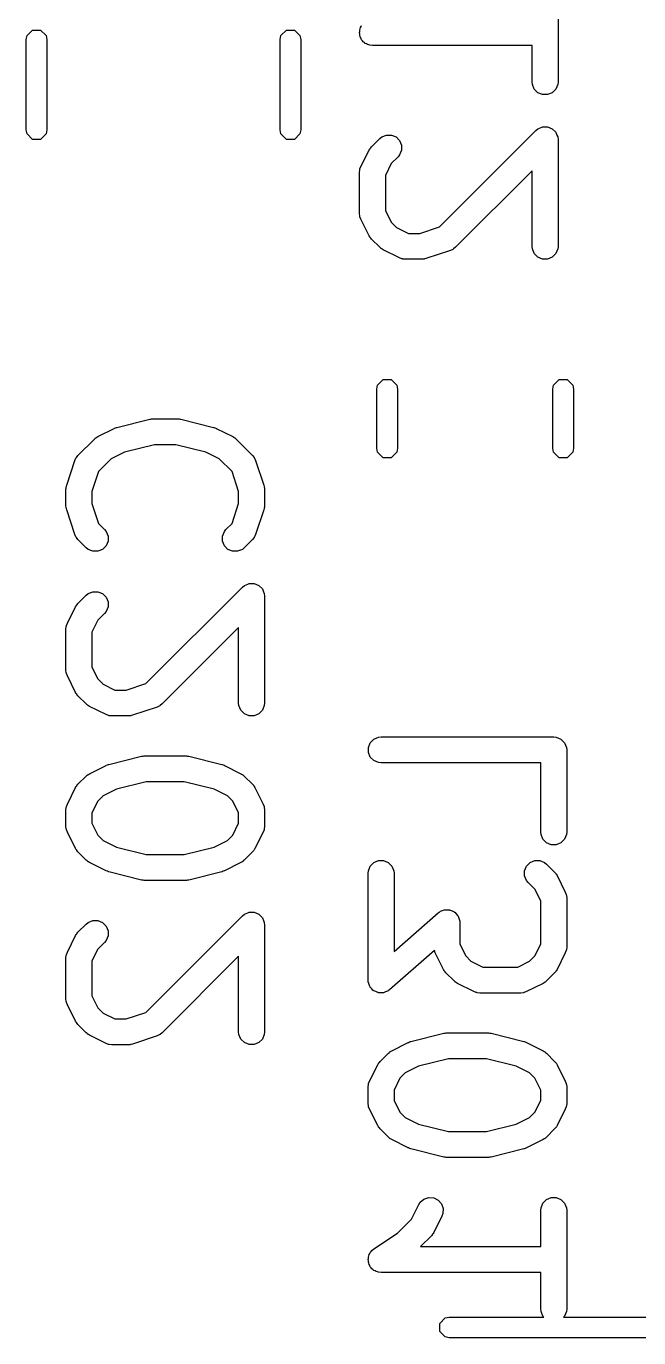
# Model space of a CAD drawing. Header units: inches. Extents: x 0.3 to 2.85, y 0.29 to 1.7.
# Drawn here: x 1.1708 to 1.3105, y 0.487 to 0.7861 of the extents above; entities that cross this region are included whole.
import ezdxf

# ---------------------------------------------------------------- set-up
doc = ezdxf.new("R2010")
doc.units = ezdxf.units.IN
doc.header["$MEASUREMENT"] = 0
doc.layers.add('BLACK', color=250, linetype='CONTINUOUS')

msp = doc.modelspace()

# ---------------------------------------------------------------- linework, layer by layer
at = {"layer": 'BLACK', "linetype": 'CONTINUOUS'}
for p, q in [((1.29212, 0.79589), (1.29212, 0.7734)), ((1.17085, 0.78305), (1.17103, 0.78396)), ((1.17103, 0.78396), (1.17231, 0.78523)), ((1.17231, 0.78523), (1.17411, 0.78523)), ((1.17411, 0.78523), (1.17539, 0.78396)), ((1.17539, 0.78396), (1.17557, 0.78305)), ((1.22872, 0.78305), (1.2289, 0.78396)), ((1.2289, 0.78396), (1.23018, 0.78523)), ((1.23018, 0.78523), (1.23199, 0.78523)), ((1.23199, 0.78523), (1.23327, 0.78396)), ((1.23327, 0.78396), (1.23345, 0.78305)), ((1.24684, 0.78465), (1.2469, 0.78493)), ((1.2469, 0.78436), (1.24684, 0.78465)), ((1.2469, 0.78522), (1.24701, 0.78549)), ((1.2469, 0.78493), (1.2469, 0.78522)), ((1.2469, 0.78407), (1.2469, 0.78436)), ((1.24701, 0.7838), (1.2469, 0.78407)), ((1.24701, 0.78549), (1.24707, 0.78578)), ((1.24707, 0.78352), (1.24701, 0.7838)), ((1.24707, 0.78578), (1.24723, 0.78602)), ((1.24723, 0.78602), (1.24734, 0.78629)), ((1.17085, 0.76248), (1.17085, 0.78305)), ((1.17557, 0.78305), (1.17557, 0.76248)), ((1.22872, 0.76248), (1.22872, 0.78305)), ((1.23345, 0.78305), (1.23345, 0.76248)), ((1.24723, 0.78328), (1.24707, 0.78352)), ((1.24734, 0.78301), (1.24723, 0.78328)), ((1.24755, 0.7828), (1.24734, 0.78301)), ((1.24771, 0.78256), (1.24755, 0.7828)), ((1.24795, 0.7824), (1.24771, 0.78256)), ((1.24816, 0.78219), (1.24795, 0.7824)), ((1.24842, 0.78208), (1.24816, 0.78219)), ((1.24866, 0.78192), (1.24842, 0.78208)), ((1.24895, 0.78186), (1.24866, 0.78192)), ((1.24922, 0.78175), (1.24895, 0.78186)), ((1.24979, 0.78169), (1.24922, 0.78175)), ((1.2498, 0.78169), (1.24979, 0.78169)), ((1.24979, 0.78169), (1.24979, 0.78169)), ((1.24979, 0.78169), (1.24979, 0.78169)), ((1.28621, 0.78169), (1.2498, 0.78169)), ((1.28621, 0.7734), (1.28621, 0.78169)), ((1.28627, 0.77282), (1.28621, 0.7734)), ((1.28671, 0.77176), (1.28627, 0.77282)), ((1.28753, 0.77094), (1.28671, 0.77176)), ((1.29162, 0.77176), (1.29081, 0.77094)), ((1.29206, 0.77282), (1.29162, 0.77176)), ((1.29212, 0.7734), (1.29206, 0.77282)), ((1.28859, 0.7705), (1.28753, 0.77094)), ((1.28974, 0.7705), (1.28859, 0.7705)), ((1.29081, 0.77094), (1.28974, 0.7705)), ((1.28708, 0.76236), (1.28753, 0.76273)), ((1.28753, 0.76273), (1.28828, 0.76304)), ((1.28828, 0.76304), (1.28859, 0.76317)), ((1.28859, 0.76317), (1.28974, 0.76317)), ((1.28974, 0.76317), (1.29081, 0.76273)), ((1.29081, 0.76273), (1.29162, 0.76191)), ((1.17103, 0.76158), (1.17085, 0.76248)), ((1.17231, 0.7603), (1.17103, 0.76158)), ((1.17411, 0.7603), (1.17231, 0.7603)), ((1.17539, 0.76158), (1.17411, 0.7603)), ((1.17557, 0.76248), (1.17539, 0.76158)), ((1.2289, 0.76158), (1.22872, 0.76248)), ((1.23018, 0.7603), (1.2289, 0.76158)), ((1.23199, 0.7603), (1.23018, 0.7603)), ((1.23327, 0.76158), (1.23199, 0.7603)), ((1.23345, 0.76248), (1.23327, 0.76158)), ((1.24958, 0.75861), (1.25146, 0.76049)), ((1.25146, 0.76049), (1.25191, 0.76085)), ((1.25191, 0.76085), (1.25297, 0.76129)), ((1.25297, 0.76129), (1.25412, 0.76129)), ((1.25412, 0.76129), (1.25519, 0.76085)), ((1.25519, 0.76085), (1.256, 0.76004)), ((1.256, 0.76004), (1.25644, 0.75897)), ((1.26507, 0.74036), (1.28708, 0.76236)), ((1.29162, 0.76191), (1.29188, 0.76129)), ((1.29188, 0.76129), (1.29206, 0.76085)), ((1.29206, 0.76085), (1.29212, 0.76027)), ((1.29212, 0.76027), (1.29212, 0.7359)), ((1.24716, 0.7541), (1.24903, 0.75784)), ((1.24903, 0.75784), (1.24919, 0.75809)), ((1.24919, 0.75809), (1.24922, 0.75816)), ((1.24922, 0.75816), (1.24928, 0.75825)), ((1.24928, 0.75825), (1.24934, 0.75833)), ((1.24934, 0.75833), (1.2494, 0.75839)), ((1.2494, 0.75839), (1.24958, 0.75861)), ((1.256, 0.75676), (1.25563, 0.75631)), ((1.25644, 0.75782), (1.256, 0.75676)), ((1.25644, 0.75897), (1.25644, 0.75782)), ((1.24695, 0.75355), (1.24716, 0.7541)), ((1.2541, 0.75478), (1.25275, 0.75208)), ((1.25563, 0.75631), (1.2541, 0.75478)), ((1.24684, 0.75277), (1.2469, 0.75335)), ((1.24684, 0.7434), (1.24684, 0.75277)), ((1.2469, 0.75335), (1.24694, 0.75345)), ((1.24694, 0.75345), (1.24695, 0.75355)), ((1.25275, 0.75208), (1.25275, 0.7441)), ((1.28621, 0.75315), (1.26876, 0.73569)), ((1.28621, 0.7359), (1.28621, 0.75315)), ((1.2469, 0.74282), (1.24684, 0.7434)), ((1.24694, 0.74273), (1.2469, 0.74282)), ((1.24695, 0.74262), (1.24694, 0.74273)), ((1.24716, 0.74208), (1.24695, 0.74262)), ((1.24903, 0.73833), (1.24716, 0.74208)), ((1.25275, 0.7441), (1.2541, 0.7414)), ((1.2541, 0.7414), (1.25529, 0.7402)), ((1.25529, 0.7402), (1.25799, 0.73885)), ((1.25799, 0.73885), (1.26057, 0.73885)), ((1.26057, 0.73885), (1.26507, 0.74036)), ((1.24919, 0.73808), (1.24903, 0.73833)), ((1.24922, 0.73801), (1.24919, 0.73808)), ((1.24928, 0.73793), (1.24922, 0.73801)), ((1.24934, 0.73784), (1.24928, 0.73793)), ((1.2494, 0.73779), (1.24934, 0.73784)), ((1.24958, 0.73756), (1.2494, 0.73779)), ((1.25146, 0.73569), (1.24958, 0.73756)), ((1.28627, 0.73533), (1.28621, 0.7359)), ((1.29212, 0.7359), (1.29206, 0.73533)), ((1.25168, 0.7355), (1.25146, 0.73569)), ((1.25174, 0.73544), (1.25168, 0.7355)), ((1.25182, 0.73539), (1.25174, 0.73544)), ((1.25191, 0.73532), (1.25182, 0.73539)), ((1.25198, 0.73529), (1.25191, 0.73532)), ((1.25223, 0.73514), (1.25198, 0.73529)), ((1.25597, 0.73326), (1.25223, 0.73514)), ((1.25652, 0.73305), (1.25597, 0.73326)), ((1.25662, 0.73305), (1.25652, 0.73305)), ((1.25672, 0.73301), (1.25662, 0.73305)), ((1.2573, 0.73295), (1.25672, 0.73301)), ((1.26104, 0.73295), (1.2573, 0.73295)), ((1.26134, 0.73298), (1.26104, 0.73295)), ((1.26141, 0.73297), (1.26134, 0.73298)), ((1.26152, 0.733), (1.26141, 0.73297)), ((1.26162, 0.73301), (1.26152, 0.733)), ((1.26169, 0.73304), (1.26162, 0.73301)), ((1.26198, 0.7331), (1.26169, 0.73304)), ((1.2676, 0.73498), (1.26198, 0.7331)), ((1.26813, 0.73521), (1.2676, 0.73498)), ((1.26821, 0.73528), (1.26813, 0.73521)), ((1.26831, 0.73532), (1.26821, 0.73528)), ((1.26876, 0.73569), (1.26831, 0.73532)), ((1.28671, 0.73426), (1.28627, 0.73533)), ((1.28753, 0.73345), (1.28671, 0.73426)), ((1.28859, 0.73301), (1.28753, 0.73345)), ((1.28974, 0.73301), (1.28859, 0.73301)), ((1.29081, 0.73345), (1.28974, 0.73301)), ((1.29162, 0.73426), (1.29081, 0.73345)), ((1.29206, 0.73533), (1.29162, 0.73426)), ((1.25079, 0.70335), (1.25097, 0.70425)), ((1.25079, 0.68986), (1.25079, 0.70335)), ((1.25097, 0.70425), (1.25225, 0.70553)), ((1.25225, 0.70553), (1.25405, 0.70553)), ((1.25405, 0.70553), (1.25533, 0.70425)), ((1.25533, 0.70425), (1.25551, 0.70335)), ((1.25551, 0.70335), (1.25551, 0.68986)), ((1.29094, 0.70335), (1.29112, 0.70425)), ((1.29094, 0.68986), (1.29094, 0.70335)), ((1.29112, 0.70425), (1.2924, 0.70553)), ((1.2924, 0.70553), (1.29421, 0.70553)), ((1.29421, 0.70553), (1.29549, 0.70425)), ((1.29549, 0.70425), (1.29567, 0.70335)), ((1.29567, 0.70335), (1.29567, 0.68986)), ((1.18717, 0.69252), (1.19092, 0.69439)), ((1.19092, 0.69439), (1.19096, 0.69441)), ((1.19096, 0.69441), (1.19098, 0.69442)), ((1.19098, 0.69442), (1.19122, 0.69451)), ((1.19122, 0.69451), (1.19146, 0.6946)), ((1.19146, 0.6946), (1.19148, 0.6946)), ((1.19148, 0.6946), (1.19152, 0.69462)), ((1.19152, 0.69462), (1.19902, 0.69649)), ((1.19902, 0.69649), (1.19912, 0.69651)), ((1.19912, 0.69651), (1.19916, 0.69652)), ((1.19916, 0.69652), (1.19938, 0.69654)), ((1.19938, 0.69654), (1.1996, 0.69658)), ((1.1996, 0.69658), (1.19964, 0.69657)), ((1.19964, 0.69657), (1.19974, 0.69658)), ((1.19974, 0.69658), (1.20536, 0.69658)), ((1.20536, 0.69658), (1.20546, 0.69657)), ((1.20546, 0.69657), (1.20551, 0.69658)), ((1.20551, 0.69658), (1.20572, 0.69654)), ((1.20572, 0.69654), (1.20594, 0.69652)), ((1.20594, 0.69652), (1.20598, 0.69651)), ((1.20598, 0.69651), (1.20608, 0.69649)), ((1.20608, 0.69649), (1.21358, 0.69462)), ((1.21358, 0.69462), (1.21362, 0.6946)), ((1.21362, 0.6946), (1.21364, 0.6946)), ((1.21364, 0.6946), (1.21388, 0.69451)), ((1.21388, 0.69451), (1.21412, 0.69442)), ((1.21412, 0.69442), (1.21414, 0.69441)), ((1.21414, 0.69441), (1.21418, 0.69439)), ((1.21418, 0.69439), (1.21793, 0.69252)), ((1.18265, 0.68821), (1.1864, 0.69196)), ((1.1864, 0.69196), (1.18663, 0.69215)), ((1.18663, 0.69215), (1.18668, 0.69221)), ((1.18668, 0.69221), (1.18677, 0.69226)), ((1.18677, 0.69226), (1.18685, 0.69233)), ((1.18685, 0.69233), (1.18692, 0.69236)), ((1.18692, 0.69236), (1.18717, 0.69252)), ((1.21793, 0.69252), (1.21818, 0.69236)), ((1.21818, 0.69236), (1.21825, 0.69233)), ((1.21825, 0.69233), (1.21833, 0.69226)), ((1.21833, 0.69226), (1.21842, 0.69221)), ((1.21842, 0.69221), (1.21847, 0.69215)), ((1.21847, 0.69215), (1.2187, 0.69196)), ((1.2187, 0.69196), (1.22245, 0.68821)), ((1.18229, 0.68777), (1.18265, 0.68821)), ((1.19327, 0.68897), (1.19024, 0.68745)), ((1.2001, 0.69067), (1.19327, 0.68897)), ((1.205, 0.69067), (1.2001, 0.69067)), ((1.21183, 0.68897), (1.205, 0.69067)), ((1.21486, 0.68745), (1.21183, 0.68897)), ((1.22245, 0.68821), (1.22282, 0.68777)), ((1.25097, 0.68896), (1.25079, 0.68986)), ((1.25225, 0.68768), (1.25097, 0.68896)), ((1.25533, 0.68896), (1.25405, 0.68768)), ((1.25551, 0.68986), (1.25533, 0.68896)), ((1.29112, 0.68896), (1.29094, 0.68986)), ((1.2924, 0.68768), (1.29112, 0.68896)), ((1.29549, 0.68896), (1.29421, 0.68768)), ((1.29567, 0.68986), (1.29549, 0.68896)), ((1.18007, 0.68144), (1.18194, 0.68706)), ((1.18194, 0.68706), (1.18218, 0.68759)), ((1.18218, 0.68759), (1.18225, 0.68767)), ((1.18225, 0.68767), (1.18229, 0.68777)), ((1.19024, 0.68745), (1.18732, 0.68453)), ((1.21778, 0.68453), (1.21486, 0.68745)), ((1.22282, 0.68777), (1.22286, 0.68767)), ((1.22286, 0.68767), (1.22293, 0.68759)), ((1.22293, 0.68759), (1.22316, 0.68706)), ((1.22316, 0.68706), (1.22504, 0.68144)), ((1.25405, 0.68768), (1.25225, 0.68768)), ((1.29421, 0.68768), (1.2924, 0.68768)), ((1.18732, 0.68453), (1.18582, 0.68002)), ((1.21928, 0.68002), (1.21778, 0.68453)), ((1.17991, 0.6805), (1.17994, 0.68079)), ((1.17991, 0.67675), (1.17991, 0.6805)), ((1.17994, 0.68087), (1.17996, 0.68097)), ((1.17994, 0.68079), (1.17994, 0.68087)), ((1.17996, 0.68097), (1.17997, 0.68108)), ((1.17997, 0.68108), (1.18, 0.68115)), ((1.18, 0.68115), (1.18007, 0.68144)), ((1.18582, 0.68002), (1.18582, 0.67723)), ((1.21928, 0.67723), (1.21928, 0.68002)), ((1.22504, 0.68144), (1.2251, 0.68115)), ((1.2251, 0.68115), (1.22513, 0.68108)), ((1.22513, 0.68108), (1.22514, 0.68097)), ((1.22514, 0.68097), (1.22517, 0.68087)), ((1.22517, 0.68087), (1.22516, 0.68079)), ((1.22516, 0.68079), (1.22519, 0.6805)), ((1.22519, 0.6805), (1.22519, 0.67675)), ((1.17994, 0.67646), (1.17991, 0.67675)), ((1.17994, 0.67638), (1.17994, 0.67646)), ((1.17996, 0.67628), (1.17994, 0.67638)), ((1.17997, 0.67618), (1.17996, 0.67628)), ((1.18, 0.6761), (1.17997, 0.67618)), ((1.18007, 0.67582), (1.18, 0.6761)), ((1.18582, 0.67723), (1.18732, 0.67272)), ((1.21778, 0.67272), (1.21928, 0.67723)), ((1.2251, 0.6761), (1.22504, 0.67582)), ((1.22513, 0.67618), (1.2251, 0.6761)), ((1.22514, 0.67628), (1.22513, 0.67618)), ((1.22517, 0.67638), (1.22514, 0.67628)), ((1.22519, 0.67675), (1.22516, 0.67646)), ((1.22516, 0.67646), (1.22517, 0.67638)), ((1.18194, 0.67019), (1.18007, 0.67582)), ((1.22504, 0.67582), (1.22316, 0.67019)), ((1.18218, 0.66967), (1.18194, 0.67019)), ((1.18732, 0.67272), (1.1887, 0.67134)), ((1.1887, 0.67134), (1.18907, 0.67089)), ((1.18907, 0.67089), (1.18951, 0.66983)), ((1.21559, 0.66983), (1.21603, 0.67089)), ((1.21603, 0.67089), (1.2164, 0.67134)), ((1.2164, 0.67134), (1.21778, 0.67272)), ((1.22316, 0.67019), (1.22293, 0.66967)), ((1.18225, 0.66959), (1.18218, 0.66967)), ((1.18229, 0.66949), (1.18225, 0.66959)), ((1.18265, 0.66904), (1.18229, 0.66949)), ((1.18453, 0.66717), (1.18265, 0.66904)), ((1.18498, 0.6668), (1.18453, 0.66717)), ((1.18907, 0.66761), (1.18826, 0.6668)), ((1.18951, 0.66868), (1.18907, 0.66761)), ((1.18951, 0.66983), (1.18951, 0.66868)), ((1.21559, 0.66868), (1.21559, 0.66983)), ((1.21603, 0.66761), (1.21559, 0.66868)), ((1.21685, 0.6668), (1.21603, 0.66761)), ((1.22058, 0.66717), (1.22013, 0.6668)), ((1.22245, 0.66904), (1.22058, 0.66717)), ((1.22282, 0.66949), (1.22245, 0.66904)), ((1.22286, 0.66959), (1.22282, 0.66949)), ((1.22293, 0.66967), (1.22286, 0.66959)), ((1.18604, 0.66636), (1.18498, 0.6668)), ((1.18719, 0.66636), (1.18604, 0.66636)), ((1.18826, 0.6668), (1.18719, 0.66636)), ((1.21791, 0.66636), (1.21685, 0.6668)), ((1.21906, 0.66636), (1.21791, 0.66636)), ((1.22013, 0.6668), (1.21906, 0.66636)), ((1.19814, 0.63621), (1.22015, 0.65822)), ((1.22015, 0.65822), (1.2206, 0.65859)), ((1.2206, 0.65859), (1.22135, 0.6589)), ((1.22135, 0.6589), (1.22166, 0.65903)), ((1.22166, 0.65903), (1.22281, 0.65903)), ((1.22281, 0.65903), (1.22388, 0.65859)), ((1.22388, 0.65859), (1.22469, 0.65777)), ((1.18265, 0.65447), (1.18453, 0.65634)), ((1.18453, 0.65634), (1.18498, 0.65671)), ((1.18498, 0.65671), (1.18604, 0.65715)), ((1.18604, 0.65715), (1.18719, 0.65715)), ((1.18719, 0.65715), (1.18826, 0.65671)), ((1.18826, 0.65671), (1.18907, 0.6559)), ((1.18907, 0.6559), (1.18951, 0.65483)), ((1.22469, 0.65777), (1.22495, 0.65715)), ((1.22495, 0.65715), (1.22513, 0.65671)), ((1.22513, 0.65671), (1.22519, 0.65613)), ((1.22519, 0.65613), (1.22519, 0.63176)), ((1.18023, 0.64995), (1.1821, 0.6537)), ((1.1821, 0.6537), (1.18226, 0.65395)), ((1.18226, 0.65395), (1.18229, 0.65402)), ((1.18229, 0.65402), (1.18235, 0.6541)), ((1.18235, 0.6541), (1.18241, 0.65419)), ((1.18241, 0.65419), (1.18247, 0.65424)), ((1.18247, 0.65424), (1.18265, 0.65447)), ((1.1887, 0.65217), (1.18717, 0.65063)), ((1.18907, 0.65262), (1.1887, 0.65217)), ((1.18951, 0.65368), (1.18907, 0.65262)), ((1.18951, 0.65483), (1.18951, 0.65368)), ((1.17991, 0.64863), (1.17997, 0.64921)), ((1.17997, 0.64921), (1.18001, 0.64931)), ((1.18001, 0.64931), (1.18002, 0.64941)), ((1.18002, 0.64941), (1.18023, 0.64995)), ((1.18717, 0.65063), (1.18582, 0.64793)), ((1.17991, 0.63926), (1.17991, 0.64863)), ((1.18582, 0.64793), (1.18582, 0.63995)), ((1.21928, 0.649), (1.20183, 0.63155)), ((1.21928, 0.63176), (1.21928, 0.649)), ((1.17997, 0.63868), (1.17991, 0.63926)), ((1.18001, 0.63858), (1.17997, 0.63868)), ((1.18002, 0.63848), (1.18001, 0.63858)), ((1.18023, 0.63794), (1.18002, 0.63848)), ((1.1821, 0.63419), (1.18023, 0.63794)), ((1.18582, 0.63995), (1.18717, 0.63726)), ((1.18717, 0.63726), (1.18837, 0.63606)), ((1.18226, 0.63394), (1.1821, 0.63419)), ((1.18837, 0.63606), (1.19106, 0.63471)), ((1.19106, 0.63471), (1.19364, 0.63471)), ((1.19364, 0.63471), (1.19814, 0.63621)), ((1.18229, 0.63387), (1.18226, 0.63394)), ((1.18235, 0.63379), (1.18229, 0.63387)), ((1.18241, 0.6337), (1.18235, 0.63379)), ((1.18247, 0.63365), (1.18241, 0.6337)), ((1.18265, 0.63342), (1.18247, 0.63365)), ((1.18453, 0.63155), (1.18265, 0.63342)), ((1.18475, 0.63136), (1.18453, 0.63155)), ((1.18481, 0.6313), (1.18475, 0.63136)), ((1.18489, 0.63124), (1.18481, 0.6313)), ((1.18498, 0.63118), (1.18489, 0.63124)), ((1.18505, 0.63115), (1.18498, 0.63118)), ((1.1853, 0.63099), (1.18505, 0.63115)), ((1.20128, 0.63114), (1.2012, 0.63107)), ((1.20138, 0.63118), (1.20128, 0.63114)), ((1.20183, 0.63155), (1.20138, 0.63118)), ((1.21934, 0.63118), (1.21928, 0.63176)), ((1.21978, 0.63012), (1.21934, 0.63118)), ((1.22513, 0.63118), (1.22469, 0.63012)), ((1.22519, 0.63176), (1.22513, 0.63118)), ((1.18905, 0.62912), (1.1853, 0.63099)), ((1.18959, 0.62891), (1.18905, 0.62912)), ((1.18969, 0.6289), (1.18959, 0.62891)), ((1.18979, 0.62886), (1.18969, 0.6289)), ((1.19037, 0.62881), (1.18979, 0.62886)), ((1.19412, 0.62881), (1.19037, 0.62881)), ((1.19441, 0.62883), (1.19412, 0.62881)), ((1.19448, 0.62883), (1.19441, 0.62883)), ((1.19459, 0.62885), (1.19448, 0.62883)), ((1.19469, 0.62886), (1.19459, 0.62885)), ((1.19476, 0.62889), (1.19469, 0.62886)), ((1.19505, 0.62896), (1.19476, 0.62889)), ((1.20067, 0.63083), (1.19505, 0.62896)), ((1.2012, 0.63107), (1.20067, 0.63083)), ((1.2206, 0.6293), (1.21978, 0.63012)), ((1.22166, 0.62886), (1.2206, 0.6293)), ((1.22281, 0.62886), (1.22166, 0.62886)), ((1.22388, 0.6293), (1.22281, 0.62886)), ((1.22469, 0.63012), (1.22388, 0.6293)), ((1.24887, 0.62165), (1.24931, 0.62271)), ((1.24931, 0.62271), (1.25012, 0.62353)), ((1.25012, 0.62353), (1.25119, 0.62397)), ((1.25119, 0.62397), (1.25176, 0.62403)), ((1.25176, 0.62403), (1.29113, 0.62403)), ((1.29113, 0.62403), (1.29171, 0.62397)), ((1.29171, 0.62397), (1.29278, 0.62353)), ((1.29278, 0.62353), (1.29359, 0.62271)), ((1.29359, 0.62271), (1.29403, 0.62165)), ((1.18965, 0.61775), (1.19715, 0.61962)), ((1.19715, 0.61962), (1.19725, 0.61964)), ((1.19725, 0.61964), (1.19729, 0.61966)), ((1.19729, 0.61966), (1.19751, 0.61968)), ((1.19751, 0.61968), (1.19772, 0.61971)), ((1.19772, 0.61971), (1.19776, 0.6197)), ((1.19776, 0.6197), (1.19786, 0.61971)), ((1.19786, 0.61971), (1.20724, 0.61971)), ((1.20724, 0.61971), (1.20734, 0.6197)), ((1.20734, 0.6197), (1.20738, 0.61971)), ((1.20738, 0.61971), (1.2076, 0.61968)), ((1.2076, 0.61968), (1.20781, 0.61966)), ((1.20781, 0.61966), (1.20786, 0.61964)), ((1.20786, 0.61964), (1.20795, 0.61962)), ((1.20795, 0.61962), (1.21545, 0.61775)), ((1.24887, 0.6205), (1.24887, 0.62165)), ((1.24931, 0.61943), (1.24887, 0.6205)), ((1.25012, 0.61862), (1.24931, 0.61943)), ((1.29403, 0.62165), (1.29409, 0.62107)), ((1.29409, 0.62107), (1.29409, 0.60232)), ((1.1853, 0.61565), (1.18905, 0.61753)), ((1.18905, 0.61753), (1.18909, 0.61754)), ((1.18909, 0.61754), (1.1891, 0.61756)), ((1.1891, 0.61756), (1.18935, 0.61764)), ((1.18935, 0.61764), (1.18959, 0.61773)), ((1.18959, 0.61773), (1.18961, 0.61774)), ((1.18961, 0.61774), (1.18965, 0.61775)), ((1.21545, 0.61775), (1.2155, 0.61774)), ((1.2155, 0.61774), (1.21552, 0.61773)), ((1.21552, 0.61773), (1.21576, 0.61764)), ((1.21576, 0.61764), (1.216, 0.61756)), ((1.216, 0.61756), (1.21602, 0.61754)), ((1.21602, 0.61754), (1.21606, 0.61753)), ((1.21606, 0.61753), (1.21981, 0.61565)), ((1.25119, 0.61818), (1.25012, 0.61862)), ((1.25176, 0.61812), (1.25119, 0.61818)), ((1.28818, 0.61812), (1.25176, 0.61812)), ((1.28818, 0.60232), (1.28818, 0.61812)), ((1.18247, 0.613), (1.18265, 0.61322)), ((1.18265, 0.61322), (1.18453, 0.6151)), ((1.18453, 0.6151), (1.18475, 0.61528)), ((1.18475, 0.61528), (1.18481, 0.61534)), ((1.18481, 0.61534), (1.18489, 0.6154)), ((1.18489, 0.6154), (1.18498, 0.61547)), ((1.18498, 0.61547), (1.18505, 0.6155)), ((1.18505, 0.6155), (1.1853, 0.61565)), ((1.19823, 0.61381), (1.1914, 0.6121)), ((1.20688, 0.61381), (1.19823, 0.61381)), ((1.21371, 0.6121), (1.20688, 0.61381)), ((1.21981, 0.61565), (1.22006, 0.6155)), ((1.22006, 0.6155), (1.22013, 0.61547)), ((1.22013, 0.61547), (1.22021, 0.6154)), ((1.22021, 0.6154), (1.2203, 0.61534)), ((1.2203, 0.61534), (1.22035, 0.61528)), ((1.22035, 0.61528), (1.22058, 0.6151)), ((1.22058, 0.6151), (1.22245, 0.61322)), ((1.22245, 0.61322), (1.22264, 0.613)), ((1.18023, 0.60871), (1.1821, 0.61246)), ((1.1821, 0.61246), (1.18226, 0.6127)), ((1.18226, 0.6127), (1.18229, 0.61278)), ((1.18229, 0.61278), (1.18235, 0.61286)), ((1.18235, 0.61286), (1.18241, 0.61295)), ((1.18241, 0.61295), (1.18247, 0.613)), ((1.18837, 0.61058), (1.18717, 0.60939)), ((1.1914, 0.6121), (1.18837, 0.61058)), ((1.21674, 0.61058), (1.21371, 0.6121)), ((1.21794, 0.60939), (1.21674, 0.61058)), ((1.22264, 0.613), (1.22269, 0.61295)), ((1.22269, 0.61295), (1.22275, 0.61286)), ((1.22275, 0.61286), (1.22282, 0.61278)), ((1.22282, 0.61278), (1.22285, 0.6127)), ((1.22285, 0.6127), (1.223, 0.61246)), ((1.223, 0.61246), (1.22488, 0.60871)), ((1.17991, 0.60739), (1.17997, 0.60796)), ((1.17991, 0.60364), (1.17991, 0.60739)), ((1.17997, 0.60796), (1.18001, 0.60806)), ((1.18001, 0.60806), (1.18002, 0.60817)), ((1.18002, 0.60817), (1.18023, 0.60871)), ((1.18717, 0.60939), (1.18582, 0.60669)), ((1.21928, 0.60669), (1.21794, 0.60939)), ((1.22488, 0.60871), (1.22508, 0.60817)), ((1.22508, 0.60817), (1.22509, 0.60806)), ((1.22509, 0.60806), (1.22513, 0.60796)), ((1.22513, 0.60796), (1.22519, 0.60739)), ((1.22519, 0.60739), (1.22519, 0.60364)), ((1.18582, 0.60669), (1.18582, 0.60433)), ((1.18582, 0.60433), (1.18717, 0.60164)), ((1.21794, 0.60164), (1.21928, 0.60433)), ((1.21928, 0.60433), (1.21928, 0.60669)), ((1.17997, 0.60306), (1.17991, 0.60364)), ((1.18001, 0.60296), (1.17997, 0.60306)), ((1.18002, 0.60286), (1.18001, 0.60296)), ((1.18023, 0.60232), (1.18002, 0.60286)), ((1.1821, 0.59857), (1.18023, 0.60232)), ((1.18717, 0.60164), (1.18837, 0.60044)), ((1.21674, 0.60044), (1.21794, 0.60164)), ((1.22488, 0.60232), (1.223, 0.59857)), ((1.22508, 0.60286), (1.22488, 0.60232)), ((1.22509, 0.60296), (1.22508, 0.60286)), ((1.22513, 0.60306), (1.22509, 0.60296)), ((1.22519, 0.60364), (1.22513, 0.60306)), ((1.28824, 0.60175), (1.28818, 0.60232)), ((1.28868, 0.60068), (1.28824, 0.60175)), ((1.29403, 0.60175), (1.29359, 0.60068)), ((1.29409, 0.60232), (1.29403, 0.60175)), ((1.18226, 0.59832), (1.1821, 0.59857)), ((1.18229, 0.59825), (1.18226, 0.59832)), ((1.18235, 0.59817), (1.18229, 0.59825)), ((1.18837, 0.60044), (1.1914, 0.59892)), ((1.1914, 0.59892), (1.19823, 0.59722)), ((1.20688, 0.59722), (1.21371, 0.59892)), ((1.21371, 0.59892), (1.21674, 0.60044)), ((1.22282, 0.59825), (1.22275, 0.59817)), ((1.22285, 0.59832), (1.22282, 0.59825)), ((1.223, 0.59857), (1.22285, 0.59832)), ((1.28949, 0.59987), (1.28868, 0.60068)), ((1.29056, 0.59943), (1.28949, 0.59987)), ((1.29171, 0.59943), (1.29056, 0.59943)), ((1.29278, 0.59987), (1.29171, 0.59943)), ((1.29359, 0.60068), (1.29278, 0.59987)), ((1.18241, 0.59808), (1.18235, 0.59817)), ((1.18247, 0.59803), (1.18241, 0.59808)), ((1.18265, 0.5978), (1.18247, 0.59803)), ((1.18453, 0.59592), (1.18265, 0.5978)), ((1.18475, 0.59574), (1.18453, 0.59592)), ((1.18481, 0.59568), (1.18475, 0.59574)), ((1.18489, 0.59562), (1.18481, 0.59568)), ((1.18498, 0.59556), (1.18489, 0.59562)), ((1.18505, 0.59553), (1.18498, 0.59556)), ((1.1853, 0.59537), (1.18505, 0.59553)), ((1.18905, 0.5935), (1.1853, 0.59537)), ((1.19823, 0.59722), (1.20688, 0.59722)), ((1.21981, 0.59537), (1.21606, 0.5935)), ((1.22006, 0.59553), (1.21981, 0.59537)), ((1.22013, 0.59556), (1.22006, 0.59553)), ((1.22021, 0.59562), (1.22013, 0.59556)), ((1.2203, 0.59568), (1.22021, 0.59562)), ((1.22035, 0.59574), (1.2203, 0.59568)), ((1.22058, 0.59592), (1.22035, 0.59574)), ((1.22245, 0.5978), (1.22058, 0.59592)), ((1.22264, 0.59803), (1.22245, 0.5978)), ((1.22269, 0.59808), (1.22264, 0.59803)), ((1.22275, 0.59817), (1.22269, 0.59808)), ((1.24931, 0.59459), (1.25012, 0.59541)), ((1.25012, 0.59541), (1.25119, 0.59585)), ((1.25119, 0.59585), (1.25234, 0.59585)), ((1.25234, 0.59585), (1.2534, 0.59541)), ((1.2534, 0.59541), (1.25422, 0.59459)), ((1.28493, 0.59459), (1.28574, 0.59541)), ((1.28574, 0.59541), (1.28681, 0.59585)), ((1.28681, 0.59585), (1.28796, 0.59585)), ((1.28796, 0.59585), (1.28903, 0.59541)), ((1.28903, 0.59541), (1.28947, 0.59504)), ((1.18909, 0.59348), (1.18905, 0.5935)), ((1.1891, 0.59347), (1.18909, 0.59348)), ((1.18935, 0.59338), (1.1891, 0.59347)), ((1.18959, 0.59329), (1.18935, 0.59338)), ((1.18961, 0.59329), (1.18959, 0.59329)), ((1.18965, 0.59327), (1.18961, 0.59329)), ((1.19715, 0.5914), (1.18965, 0.59327)), ((1.21545, 0.59327), (1.20795, 0.5914)), ((1.2155, 0.59329), (1.21545, 0.59327)), ((1.21552, 0.59329), (1.2155, 0.59329)), ((1.21576, 0.59338), (1.21552, 0.59329)), ((1.216, 0.59347), (1.21576, 0.59338)), ((1.21602, 0.59348), (1.216, 0.59347)), ((1.21606, 0.5935), (1.21602, 0.59348)), ((1.24881, 0.59295), (1.24887, 0.59353)), ((1.24881, 0.56858), (1.24881, 0.59295)), ((1.24887, 0.59353), (1.24931, 0.59459)), ((1.25422, 0.59459), (1.25466, 0.59353)), ((1.25466, 0.59353), (1.25472, 0.59295)), ((1.25472, 0.59295), (1.25472, 0.57509)), ((1.28449, 0.59353), (1.28493, 0.59459)), ((1.28449, 0.59237), (1.28449, 0.59353)), ((1.28493, 0.59131), (1.28449, 0.59237)), ((1.28947, 0.59504), (1.29135, 0.59316)), ((1.29135, 0.59316), (1.29153, 0.59294)), ((1.29153, 0.59294), (1.29159, 0.59289)), ((1.29159, 0.59289), (1.29165, 0.5928)), ((1.29165, 0.5928), (1.29171, 0.59272)), ((1.29171, 0.59272), (1.29174, 0.59264)), ((1.29174, 0.59264), (1.2919, 0.5924)), ((1.2919, 0.5924), (1.29378, 0.58865)), ((1.19725, 0.59138), (1.19715, 0.5914)), ((1.19729, 0.59137), (1.19725, 0.59138)), ((1.19751, 0.59135), (1.19729, 0.59137)), ((1.19772, 0.59131), (1.19751, 0.59135)), ((1.19776, 0.59132), (1.19772, 0.59131)), ((1.19786, 0.59131), (1.19776, 0.59132)), ((1.20724, 0.59131), (1.19786, 0.59131)), ((1.20734, 0.59132), (1.20724, 0.59131)), ((1.20738, 0.59131), (1.20734, 0.59132)), ((1.2076, 0.59135), (1.20738, 0.59131)), ((1.20781, 0.59137), (1.2076, 0.59135)), ((1.20786, 0.59138), (1.20781, 0.59137)), ((1.20795, 0.5914), (1.20786, 0.59138)), ((1.2853, 0.59086), (1.28493, 0.59131)), ((1.28683, 0.58933), (1.2853, 0.59086)), ((1.28818, 0.58663), (1.28683, 0.58933)), ((1.28818, 0.57678), (1.28818, 0.58663)), ((1.29378, 0.58865), (1.29398, 0.58811)), ((1.29398, 0.58811), (1.29399, 0.588)), ((1.29399, 0.588), (1.29403, 0.5879)), ((1.29403, 0.5879), (1.29409, 0.58733)), ((1.29409, 0.58733), (1.29409, 0.57608)), ((1.22015, 0.58323), (1.2206, 0.58359)), ((1.2206, 0.58359), (1.22135, 0.58391)), ((1.22135, 0.58391), (1.22166, 0.58404)), ((1.22166, 0.58404), (1.22281, 0.58404)), ((1.22281, 0.58404), (1.22388, 0.58359)), ((1.22388, 0.58359), (1.22469, 0.58278)), ((1.25472, 0.57509), (1.26482, 0.58392)), ((1.26482, 0.58392), (1.26507, 0.5841)), ((1.26507, 0.5841), (1.26512, 0.58416)), ((1.26512, 0.58416), (1.26517, 0.58418)), ((1.26517, 0.58418), (1.26529, 0.58426)), ((1.26529, 0.58426), (1.26574, 0.58441)), ((1.26574, 0.58441), (1.26619, 0.5846)), ((1.26619, 0.5846), (1.26629, 0.5846)), ((1.26629, 0.5846), (1.26638, 0.58463)), ((1.26638, 0.58463), (1.26686, 0.5846)), ((1.26686, 0.5846), (1.26734, 0.5846)), ((1.26734, 0.5846), (1.26743, 0.58456)), ((1.26743, 0.58456), (1.26753, 0.58455)), ((1.26753, 0.58455), (1.26796, 0.58434)), ((1.26796, 0.58434), (1.2684, 0.58416)), ((1.2684, 0.58416), (1.26847, 0.58409)), ((1.26847, 0.58409), (1.26856, 0.58404)), ((1.26856, 0.58404), (1.26888, 0.58368)), ((1.26888, 0.58368), (1.26922, 0.58334)), ((1.26922, 0.58334), (1.26926, 0.58325)), ((1.26926, 0.58325), (1.26932, 0.58318)), ((1.18265, 0.57948), (1.18453, 0.58135)), ((1.18453, 0.58135), (1.18498, 0.58172)), ((1.18498, 0.58172), (1.18604, 0.58216)), ((1.18604, 0.58216), (1.18719, 0.58216)), ((1.18719, 0.58216), (1.18826, 0.58172)), ((1.18826, 0.58172), (1.18907, 0.58091)), ((1.18907, 0.58091), (1.18951, 0.57984)), ((1.19814, 0.56122), (1.22015, 0.58323)), ((1.22469, 0.58278), (1.22495, 0.58216)), ((1.22495, 0.58216), (1.22513, 0.58172)), ((1.22513, 0.58172), (1.22519, 0.58114)), ((1.22519, 0.58114), (1.22519, 0.55677)), ((1.26932, 0.58318), (1.26948, 0.58272)), ((1.26948, 0.58272), (1.26966, 0.58228)), ((1.26966, 0.58228), (1.26967, 0.58214)), ((1.26967, 0.58214), (1.26969, 0.58208)), ((1.26969, 0.58208), (1.26969, 0.58201)), ((1.26969, 0.58201), (1.26972, 0.5817)), ((1.26972, 0.5817), (1.26972, 0.57678)), ((1.18023, 0.57496), (1.1821, 0.57871)), ((1.1821, 0.57871), (1.18226, 0.57896)), ((1.18226, 0.57896), (1.18229, 0.57903)), ((1.18229, 0.57903), (1.18235, 0.57911)), ((1.18235, 0.57911), (1.18241, 0.5792)), ((1.18241, 0.5792), (1.18247, 0.57925)), ((1.18247, 0.57925), (1.18265, 0.57948)), ((1.18907, 0.57762), (1.1887, 0.57718)), ((1.18951, 0.57869), (1.18907, 0.57762)), ((1.18951, 0.57984), (1.18951, 0.57869)), ((1.17997, 0.57422), (1.18001, 0.57431)), ((1.18001, 0.57431), (1.18002, 0.57442)), ((1.18002, 0.57442), (1.18023, 0.57496)), ((1.18717, 0.57564), (1.18582, 0.57294)), ((1.1887, 0.57718), (1.18717, 0.57564)), ((1.26392, 0.57529), (1.25371, 0.56636)), ((1.26412, 0.57476), (1.26392, 0.57529)), ((1.266, 0.57101), (1.26412, 0.57476)), ((1.26972, 0.57678), (1.27106, 0.57408)), ((1.28683, 0.57408), (1.28818, 0.57678)), ((1.29378, 0.57476), (1.2919, 0.57101)), ((1.29398, 0.5753), (1.29378, 0.57476)), ((1.29399, 0.5754), (1.29398, 0.5753)), ((1.29403, 0.5755), (1.29399, 0.5754)), ((1.29409, 0.57608), (1.29403, 0.5755)), ((1.17991, 0.57364), (1.17997, 0.57422)), ((1.17991, 0.56427), (1.17991, 0.57364)), ((1.18582, 0.57294), (1.18582, 0.56496)), ((1.21928, 0.57401), (1.20183, 0.55655)), ((1.21928, 0.55677), (1.21928, 0.57401)), ((1.27106, 0.57408), (1.27226, 0.57288)), ((1.27226, 0.57288), (1.27496, 0.57153)), ((1.27496, 0.57153), (1.28294, 0.57153)), ((1.28294, 0.57153), (1.28564, 0.57288)), ((1.28564, 0.57288), (1.28683, 0.57408)), ((1.24884, 0.56827), (1.24881, 0.56858)), ((1.26615, 0.57076), (1.266, 0.57101)), ((1.26618, 0.57069), (1.26615, 0.57076)), ((1.26625, 0.57061), (1.26618, 0.57069)), ((1.2663, 0.57052), (1.26625, 0.57061)), ((1.26636, 0.57047), (1.2663, 0.57052)), ((1.26655, 0.57024), (1.26636, 0.57047)), ((1.26842, 0.56837), (1.26655, 0.57024)), ((1.26865, 0.56818), (1.26842, 0.56837)), ((1.28947, 0.56837), (1.28925, 0.56818)), ((1.29135, 0.57024), (1.28947, 0.56837)), ((1.29153, 0.57047), (1.29135, 0.57024)), ((1.29159, 0.57052), (1.29153, 0.57047)), ((1.29165, 0.57061), (1.29159, 0.57052)), ((1.29171, 0.57069), (1.29165, 0.57061)), ((1.29174, 0.57076), (1.29171, 0.57069)), ((1.2919, 0.57101), (1.29174, 0.57076)), ((1.24884, 0.5682), (1.24884, 0.56827)), ((1.24885, 0.56814), (1.24884, 0.5682)), ((1.24887, 0.568), (1.24885, 0.56814)), ((1.24905, 0.56756), (1.24887, 0.568)), ((1.24921, 0.56711), (1.24905, 0.56756)), ((1.24927, 0.56703), (1.24921, 0.56711)), ((1.24931, 0.56694), (1.24927, 0.56703)), ((1.24965, 0.5666), (1.24931, 0.56694)), ((1.24996, 0.56624), (1.24965, 0.5666)), ((1.25005, 0.56619), (1.24996, 0.56624)), ((1.25012, 0.56612), (1.25005, 0.56619)), ((1.25057, 0.56594), (1.25012, 0.56612)), ((1.251, 0.56573), (1.25057, 0.56594)), ((1.2511, 0.56572), (1.251, 0.56573)), ((1.25119, 0.56568), (1.2511, 0.56572)), ((1.25167, 0.56568), (1.25119, 0.56568)), ((1.25215, 0.56565), (1.25167, 0.56568)), ((1.25224, 0.56568), (1.25215, 0.56565)), ((1.25234, 0.56568), (1.25224, 0.56568)), ((1.25278, 0.56587), (1.25234, 0.56568)), ((1.25324, 0.56602), (1.25278, 0.56587)), ((1.25335, 0.5661), (1.25324, 0.56602)), ((1.2534, 0.56612), (1.25335, 0.5661)), ((1.25346, 0.56618), (1.2534, 0.56612)), ((1.25371, 0.56636), (1.25346, 0.56618)), ((1.2687, 0.56812), (1.26865, 0.56818)), ((1.26879, 0.56807), (1.2687, 0.56812)), ((1.26887, 0.568), (1.26879, 0.56807)), ((1.26894, 0.56797), (1.26887, 0.568)), ((1.26919, 0.56781), (1.26894, 0.56797)), ((1.27294, 0.56594), (1.26919, 0.56781)), ((1.27348, 0.56573), (1.27294, 0.56594)), ((1.27359, 0.56572), (1.27348, 0.56573)), ((1.27369, 0.56568), (1.27359, 0.56572)), ((1.27426, 0.56563), (1.27369, 0.56568)), ((1.28364, 0.56563), (1.27426, 0.56563)), ((1.28421, 0.56568), (1.28364, 0.56563)), ((1.28431, 0.56572), (1.28421, 0.56568)), ((1.28442, 0.56573), (1.28431, 0.56572)), ((1.28496, 0.56594), (1.28442, 0.56573)), ((1.28871, 0.56781), (1.28496, 0.56594)), ((1.28895, 0.56797), (1.28871, 0.56781)), ((1.28903, 0.568), (1.28895, 0.56797)), ((1.28911, 0.56807), (1.28903, 0.568)), ((1.2892, 0.56812), (1.28911, 0.56807)), ((1.28925, 0.56818), (1.2892, 0.56812)), ((1.17997, 0.56369), (1.17991, 0.56427)), ((1.18001, 0.56359), (1.17997, 0.56369)), ((1.18002, 0.56349), (1.18001, 0.56359)), ((1.18023, 0.56295), (1.18002, 0.56349)), ((1.1821, 0.5592), (1.18023, 0.56295)), ((1.18582, 0.56496), (1.18717, 0.56227)), ((1.18717, 0.56227), (1.18837, 0.56107)), ((1.18837, 0.56107), (1.19106, 0.55972)), ((1.19106, 0.55972), (1.19364, 0.55972)), ((1.19364, 0.55972), (1.19814, 0.56122)), ((1.18226, 0.55895), (1.1821, 0.5592)), ((1.18229, 0.55888), (1.18226, 0.55895)), ((1.18235, 0.5588), (1.18229, 0.55888)), ((1.18241, 0.55871), (1.18235, 0.5588)), ((1.18247, 0.55866), (1.18241, 0.55871)), ((1.18265, 0.55843), (1.18247, 0.55866)), ((1.18453, 0.55655), (1.18265, 0.55843)), ((1.18475, 0.55637), (1.18453, 0.55655)), ((1.18481, 0.55631), (1.18475, 0.55637)), ((1.20183, 0.55655), (1.20138, 0.55619)), ((1.21934, 0.55619), (1.21928, 0.55677)), ((1.22519, 0.55677), (1.22513, 0.55619)), ((1.25855, 0.55457), (1.26605, 0.55645)), ((1.26605, 0.55645), (1.26615, 0.55646)), ((1.26615, 0.55646), (1.26619, 0.55648)), ((1.26619, 0.55648), (1.2664, 0.5565)), ((1.2664, 0.5565), (1.26662, 0.55653)), ((1.26662, 0.55653), (1.26666, 0.55652)), ((1.26666, 0.55652), (1.26676, 0.55653)), ((1.26676, 0.55653), (1.27614, 0.55653)), ((1.27614, 0.55653), (1.27624, 0.55652)), ((1.27624, 0.55652), (1.27628, 0.55653)), ((1.27628, 0.55653), (1.2765, 0.5565)), ((1.2765, 0.5565), (1.27671, 0.55648)), ((1.27671, 0.55648), (1.27675, 0.55646)), ((1.27675, 0.55646), (1.27685, 0.55645)), ((1.27685, 0.55645), (1.28435, 0.55457)), ((1.18489, 0.55625), (1.18481, 0.55631)), ((1.18498, 0.55619), (1.18489, 0.55625)), ((1.18505, 0.55616), (1.18498, 0.55619)), ((1.1853, 0.556), (1.18505, 0.55616)), ((1.18905, 0.55413), (1.1853, 0.556)), ((1.18959, 0.55392), (1.18905, 0.55413)), ((1.18969, 0.55391), (1.18959, 0.55392)), ((1.18979, 0.55387), (1.18969, 0.55391)), ((1.19037, 0.55382), (1.18979, 0.55387)), ((1.19412, 0.55382), (1.19037, 0.55382)), ((1.19441, 0.55384), (1.19412, 0.55382)), ((1.19448, 0.55384), (1.19441, 0.55384)), ((1.19459, 0.55386), (1.19448, 0.55384)), ((1.19469, 0.55387), (1.19459, 0.55386)), ((1.19476, 0.5539), (1.19469, 0.55387)), ((1.19505, 0.55397), (1.19476, 0.5539)), ((1.20067, 0.55584), (1.19505, 0.55397)), ((1.2012, 0.55608), (1.20067, 0.55584)), ((1.20128, 0.55615), (1.2012, 0.55608)), ((1.20138, 0.55619), (1.20128, 0.55615)), ((1.21978, 0.55513), (1.21934, 0.55619)), ((1.2206, 0.55431), (1.21978, 0.55513)), ((1.22166, 0.55387), (1.2206, 0.55431)), ((1.22281, 0.55387), (1.22166, 0.55387)), ((1.22388, 0.55431), (1.22281, 0.55387)), ((1.22469, 0.55513), (1.22388, 0.55431)), ((1.22513, 0.55619), (1.22469, 0.55513)), ((1.25419, 0.55247), (1.25794, 0.55435)), ((1.25794, 0.55435), (1.25799, 0.55436)), ((1.25799, 0.55436), (1.258, 0.55438)), ((1.258, 0.55438), (1.25824, 0.55446)), ((1.25824, 0.55446), (1.25848, 0.55455)), ((1.25848, 0.55455), (1.2585, 0.55456)), ((1.2585, 0.55456), (1.25855, 0.55457)), ((1.28435, 0.55457), (1.28439, 0.55456)), ((1.28439, 0.55456), (1.28442, 0.55455)), ((1.28442, 0.55455), (1.28465, 0.55446)), ((1.28465, 0.55446), (1.2849, 0.55438)), ((1.2849, 0.55438), (1.28491, 0.55436)), ((1.28491, 0.55436), (1.28496, 0.55435)), ((1.28496, 0.55435), (1.28871, 0.55247)), ((1.25155, 0.55004), (1.25343, 0.55192)), ((1.25343, 0.55192), (1.25365, 0.5521)), ((1.25365, 0.5521), (1.2537, 0.55216)), ((1.2537, 0.55216), (1.25379, 0.55222)), ((1.25379, 0.55222), (1.25387, 0.55229)), ((1.25387, 0.55229), (1.25395, 0.55232)), ((1.25395, 0.55232), (1.25419, 0.55247)), ((1.26713, 0.55063), (1.26029, 0.54892)), ((1.27577, 0.55063), (1.26713, 0.55063)), ((1.2826, 0.54892), (1.27577, 0.55063)), ((1.28871, 0.55247), (1.28895, 0.55232)), ((1.28895, 0.55232), (1.28903, 0.55229)), ((1.28903, 0.55229), (1.28911, 0.55222)), ((1.28911, 0.55222), (1.2892, 0.55216)), ((1.2892, 0.55216), (1.28925, 0.5521)), ((1.28925, 0.5521), (1.28947, 0.55192)), ((1.28947, 0.55192), (1.29135, 0.55004)), ((1.24912, 0.54553), (1.251, 0.54928)), ((1.251, 0.54928), (1.25115, 0.54953)), ((1.25115, 0.54953), (1.25118, 0.5496)), ((1.25118, 0.5496), (1.25125, 0.54968)), ((1.25125, 0.54968), (1.25131, 0.54977)), ((1.25131, 0.54977), (1.25137, 0.54982)), ((1.25137, 0.54982), (1.25155, 0.55004)), ((1.25726, 0.5474), (1.25607, 0.54621)), ((1.26029, 0.54892), (1.25726, 0.5474)), ((1.28564, 0.5474), (1.2826, 0.54892)), ((1.28683, 0.54621), (1.28564, 0.5474)), ((1.29135, 0.55004), (1.29153, 0.54982)), ((1.29153, 0.54982), (1.29159, 0.54977)), ((1.29159, 0.54977), (1.29165, 0.54968)), ((1.29165, 0.54968), (1.29171, 0.5496)), ((1.29171, 0.5496), (1.29174, 0.54953)), ((1.29174, 0.54953), (1.2919, 0.54928)), ((1.2919, 0.54928), (1.29378, 0.54553)), ((1.24881, 0.54421), (1.24887, 0.54478)), ((1.24887, 0.54478), (1.24891, 0.54488)), ((1.24891, 0.54488), (1.24892, 0.54499)), ((1.24892, 0.54499), (1.24912, 0.54553)), ((1.25607, 0.54621), (1.25472, 0.54351)), ((1.28818, 0.54351), (1.28683, 0.54621)), ((1.29378, 0.54553), (1.29398, 0.54499)), ((1.29398, 0.54499), (1.29399, 0.54488)), ((1.29399, 0.54488), (1.29403, 0.54478)), ((1.29403, 0.54478), (1.29409, 0.54421)), ((1.24881, 0.54046), (1.24881, 0.54421)), ((1.25472, 0.54351), (1.25472, 0.54115)), ((1.28818, 0.54115), (1.28818, 0.54351)), ((1.29409, 0.54421), (1.29409, 0.54046)), ((1.24887, 0.53988), (1.24881, 0.54046)), ((1.24891, 0.53978), (1.24887, 0.53988)), ((1.24892, 0.53968), (1.24891, 0.53978)), ((1.24912, 0.53914), (1.24892, 0.53968)), ((1.251, 0.53539), (1.24912, 0.53914)), ((1.25472, 0.54115), (1.25607, 0.53846)), ((1.25607, 0.53846), (1.25726, 0.53726)), ((1.28564, 0.53726), (1.28683, 0.53846)), ((1.28683, 0.53846), (1.28818, 0.54115)), ((1.29378, 0.53914), (1.2919, 0.53539)), ((1.29398, 0.53968), (1.29378, 0.53914)), ((1.29399, 0.53978), (1.29398, 0.53968)), ((1.29403, 0.53988), (1.29399, 0.53978)), ((1.29409, 0.54046), (1.29403, 0.53988)), ((1.25115, 0.53514), (1.251, 0.53539)), ((1.25726, 0.53726), (1.26029, 0.53574)), ((1.26029, 0.53574), (1.26713, 0.53404)), ((1.27577, 0.53404), (1.2826, 0.53574)), ((1.2826, 0.53574), (1.28564, 0.53726)), ((1.2919, 0.53539), (1.29174, 0.53514)), ((1.25118, 0.53507), (1.25115, 0.53514)), ((1.25125, 0.53499), (1.25118, 0.53507)), ((1.25131, 0.5349), (1.25125, 0.53499)), ((1.25137, 0.53485), (1.25131, 0.5349)), ((1.25155, 0.53462), (1.25137, 0.53485)), ((1.25343, 0.53275), (1.25155, 0.53462)), ((1.25365, 0.53256), (1.25343, 0.53275)), ((1.2537, 0.5325), (1.25365, 0.53256)), ((1.25379, 0.53244), (1.2537, 0.5325)), ((1.25387, 0.53238), (1.25379, 0.53244)), ((1.26713, 0.53404), (1.27577, 0.53404)), ((1.28911, 0.53244), (1.28903, 0.53238)), ((1.2892, 0.5325), (1.28911, 0.53244)), ((1.28925, 0.53256), (1.2892, 0.5325)), ((1.28947, 0.53275), (1.28925, 0.53256)), ((1.29135, 0.53462), (1.28947, 0.53275)), ((1.29153, 0.53485), (1.29135, 0.53462)), ((1.29159, 0.5349), (1.29153, 0.53485)), ((1.29165, 0.53499), (1.29159, 0.5349)), ((1.29171, 0.53507), (1.29165, 0.53499)), ((1.29174, 0.53514), (1.29171, 0.53507)), ((1.25395, 0.53235), (1.25387, 0.53238)), ((1.25419, 0.53219), (1.25395, 0.53235)), ((1.25794, 0.53032), (1.25419, 0.53219)), ((1.25799, 0.5303), (1.25794, 0.53032)), ((1.258, 0.53029), (1.25799, 0.5303)), ((1.25824, 0.5302), (1.258, 0.53029)), ((1.25848, 0.53011), (1.25824, 0.5302)), ((1.2585, 0.53011), (1.25848, 0.53011)), ((1.25855, 0.53009), (1.2585, 0.53011)), ((1.26605, 0.52822), (1.25855, 0.53009)), ((1.28435, 0.53009), (1.27685, 0.52822)), ((1.28439, 0.53011), (1.28435, 0.53009)), ((1.28442, 0.53011), (1.28439, 0.53011)), ((1.28465, 0.5302), (1.28442, 0.53011)), ((1.2849, 0.53029), (1.28465, 0.5302)), ((1.28491, 0.5303), (1.2849, 0.53029)), ((1.28496, 0.53032), (1.28491, 0.5303)), ((1.28871, 0.53219), (1.28496, 0.53032)), ((1.28895, 0.53235), (1.28871, 0.53219)), ((1.28903, 0.53238), (1.28895, 0.53235)), ((1.26615, 0.5282), (1.26605, 0.52822)), ((1.26619, 0.52819), (1.26615, 0.5282)), ((1.2664, 0.52817), (1.26619, 0.52819)), ((1.26662, 0.52813), (1.2664, 0.52817)), ((1.26666, 0.52814), (1.26662, 0.52813)), ((1.26676, 0.52813), (1.26666, 0.52814)), ((1.27614, 0.52813), (1.26676, 0.52813)), ((1.27624, 0.52814), (1.27614, 0.52813)), ((1.27628, 0.52813), (1.27624, 0.52814)), ((1.2765, 0.52817), (1.27628, 0.52813)), ((1.27671, 0.52819), (1.2765, 0.52817)), ((1.27675, 0.5282), (1.27671, 0.52819)), ((1.27685, 0.52822), (1.27675, 0.5282)), ((1.26037, 0.51741), (1.26068, 0.5179)), ((1.26068, 0.5179), (1.26155, 0.51865)), ((1.26155, 0.51865), (1.26264, 0.51902)), ((1.26264, 0.51902), (1.26379, 0.51893)), ((1.26379, 0.51893), (1.26482, 0.51842)), ((1.26482, 0.51842), (1.26558, 0.51755)), ((1.26558, 0.51755), (1.26594, 0.51645)), ((1.28824, 0.51666), (1.28868, 0.51773)), ((1.28868, 0.51773), (1.28949, 0.51854)), ((1.28949, 0.51854), (1.29056, 0.51898)), ((1.29056, 0.51898), (1.29171, 0.51898)), ((1.29171, 0.51898), (1.29278, 0.51854)), ((1.29278, 0.51854), (1.29359, 0.51773)), ((1.29359, 0.51773), (1.29403, 0.51666)), ((1.25871, 0.51409), (1.26037, 0.51741)), ((1.26565, 0.51476), (1.26378, 0.51102)), ((1.26586, 0.51531), (1.26565, 0.51476)), ((1.26594, 0.51645), (1.26586, 0.51531)), ((1.28818, 0.51609), (1.28824, 0.51666)), ((1.28818, 0.50779), (1.28818, 0.51609)), ((1.29403, 0.51666), (1.29409, 0.51609)), ((1.29409, 0.51609), (1.29409, 0.49359)), ((1.25551, 0.51088), (1.25871, 0.51409)), ((1.25013, 0.50729), (1.25551, 0.51088)), ((1.26323, 0.51025), (1.26077, 0.50779)), ((1.26341, 0.51047), (1.26323, 0.51025)), ((1.26347, 0.51053), (1.26341, 0.51047)), ((1.26353, 0.51061), (1.26347, 0.51053)), ((1.26359, 0.5107), (1.26353, 0.51061)), ((1.26362, 0.51077), (1.26359, 0.5107)), ((1.26378, 0.51102), (1.26362, 0.51077)), ((1.24887, 0.50541), (1.24898, 0.50568)), ((1.24898, 0.50568), (1.24904, 0.50597)), ((1.24904, 0.50597), (1.2492, 0.50621)), ((1.2492, 0.50621), (1.24931, 0.50648)), ((1.24931, 0.50648), (1.24952, 0.50668)), ((1.24952, 0.50668), (1.24968, 0.50693)), ((1.24968, 0.50693), (1.25012, 0.50729)), ((1.25012, 0.50729), (1.25012, 0.50729)), ((1.25012, 0.50729), (1.25012, 0.50729)), ((1.25012, 0.50729), (1.25013, 0.50729)), ((1.26077, 0.50779), (1.28818, 0.50779)), ((1.24881, 0.50484), (1.24887, 0.50512)), ((1.24887, 0.50455), (1.24881, 0.50484)), ((1.24887, 0.50512), (1.24887, 0.50541)), ((1.24887, 0.50426), (1.24887, 0.50455)), ((1.24898, 0.50399), (1.24887, 0.50426)), ((1.24904, 0.50371), (1.24898, 0.50399)), ((1.2492, 0.50347), (1.24904, 0.50371)), ((1.24931, 0.5032), (1.2492, 0.50347)), ((1.24951, 0.50299), (1.24931, 0.5032)), ((1.24967, 0.50275), (1.24951, 0.50299)), ((1.24992, 0.50259), (1.24967, 0.50275)), ((1.25012, 0.50238), (1.24992, 0.50259)), ((1.25039, 0.50227), (1.25012, 0.50238)), ((1.25063, 0.50211), (1.25039, 0.50227)), ((1.25092, 0.50205), (1.25063, 0.50211)), ((1.25119, 0.50194), (1.25092, 0.50205)), ((1.25176, 0.50188), (1.25119, 0.50194)), ((1.28818, 0.50188), (1.25176, 0.50188)), ((1.25176, 0.50188), (1.25176, 0.50188)), ((1.25176, 0.50188), (1.25176, 0.50188)), ((1.25176, 0.50188), (1.25176, 0.50188)), ((1.28818, 0.49359), (1.28818, 0.50188)), ((1.28824, 0.49301), (1.28818, 0.49359)), ((1.29409, 0.49359), (1.29403, 0.49301)), ((1.26514, 0.49027), (1.26642, 0.49155)), ((1.26642, 0.49155), (1.26732, 0.49173)), ((1.26732, 0.49173), (1.2889, 0.49173)), ((1.28868, 0.49195), (1.28824, 0.49301)), ((1.2889, 0.49173), (1.28868, 0.49195)), ((1.29359, 0.49195), (1.29337, 0.49173)), ((1.29337, 0.49173), (1.33031, 0.49173)), ((1.29403, 0.49301), (1.29359, 0.49195)), ((1.26514, 0.48847), (1.26514, 0.49027)), ((1.26642, 0.48719), (1.26514, 0.48847)), ((1.26732, 0.48701), (1.26642, 0.48719)), ((1.33031, 0.48701), (1.26732, 0.48701))]:
    msp.add_line(p, q, dxfattribs=at)

doc.saveas('drawing.dxf')
